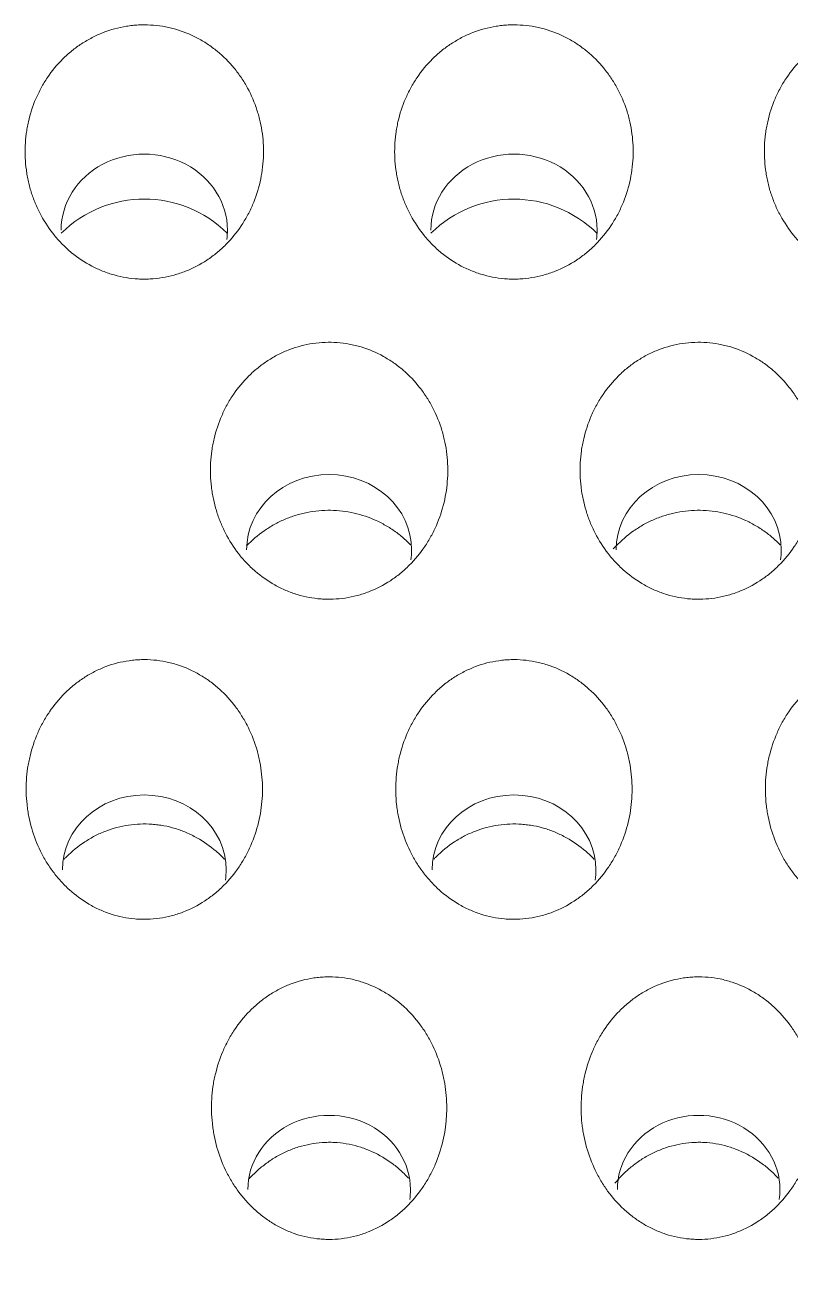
# Model space of a CAD drawing. Header units: millimetres. Extents: x 70151 to 230897, y 35202 to 113211.
# Drawn here: x 179191.7 to 179197.88, y 69161.41 to 69171.43 of the extents above; entities that cross this region are included whole.
import ezdxf

# ---------------------------------------------------------------- set-up
doc = ezdxf.new("R2010")
doc.units = ezdxf.units.MM
doc.header["$LTSCALE"] = 50
doc.layers.add('2-con', color=2, linetype='Continuous')
doc.layers.add('mark-B', color=2, linetype='Continuous', lineweight=20)

# ---------------------------------------------------------------- blocks, each defined once
blk = doc.blocks.new('무풍1WAY 대형')
at = {"layer": 'mark-B'}
for centre, major_axis, ratio, start_param, end_param in [((-542.227, -402.563), (-0.657, 0), 0.913545, 6.150157, 6.283185), ((-539.24, -402.563), (-0.657, 0), 0.913545, 6.150157, 6.283185), ((-542.227, -402.563), (-0.657, 0), 0.913545, 0, 3.141594), ((-539.24, -402.563), (-0.657, 0), 0.913545, 0, 3.141594), ((-540.734, -405.15), (-0.662, 0), 0.913545, 6.14515, 6.283185), ((-537.746, -405.15), (-0.662, 0), 0.913545, 6.14515, 6.283185), ((-540.734, -405.15), (-0.662, 0), 0.913545, 0, 3.141592), ((-537.746, -405.15), (-0.662, 0), 0.913545, 0, 3.141592), ((-542.227, -407.737), (-0.667, 0), 0.913545, 6.148886, 6.283185), ((-539.24, -407.737), (-0.667, 0), 0.913545, 6.148886, 6.283185), ((-542.227, -407.737), (-0.667, 0), 0.913545, 0, 3.141589), ((-539.24, -407.737), (-0.667, 0), 0.913545, 0, 3.141589), ((-540.734, -409.572), (0, -1.002), 0.971746, 5.520426, 7.04357), ((-540.734, -410.324), (-0.672, 0), 0.913545, 6.15634, 6.283185), ((-537.746, -410.324), (-0.672, 0), 0.913545, 6.15634, 6.283185), ((-537.746, -409.572), (0, -1.002), 0.971746, 5.522725, 7.043646), ((-540.734, -410.324), (-0.672, 0), 0.913545, 0, 3.141594), ((-537.746, -410.324), (-0.672, 0), 0.913545, 0, 3.141594)]:
    blk.add_ellipse(centre, major_axis=major_axis, ratio=ratio, start_param=start_param, end_param=end_param, dxfattribs=at)
for points, knots in [([(-560.08, -405.33), (-560.08, -404.968), (-560.072, -404.606), (-560.051, -404.063), (-560.042, -403.882), (-560.02, -403.521), (-560.007, -403.34), (-559.935, -402.439), (-559.849, -401.724), (-559.621, -400.306), (-559.479, -399.604), (-559.138, -398.211), (-558.939, -397.521), (-558.596, -396.495), (-558.475, -396.155), (-558.313, -395.731), (-558.28, -395.647), (-558.214, -395.478), (-558.18, -395.394), (-558.078, -395.141), (-558.008, -394.974), (-557.65, -394.143), (-557.336, -393.494), (-556.655, -392.225), (-556.287, -391.606), (-555.692, -390.702), (-555.487, -390.404), (-555.167, -389.964), (-555.005, -389.746), (-554.838, -389.53), (-554.726, -389.387), (-554.669, -389.315), (-554.157, -388.676), (-553.678, -388.134), (-552.668, -387.101), (-552.138, -386.611), (-551.303, -385.918), (-551.018, -385.693), (-550.58, -385.368), (-550.432, -385.261), (-550.208, -385.104), (-550.133, -385.052), (-549.982, -384.95), (-549.603, -384.696), (-548.909, -384.265), (-547.956, -383.747), (-546.977, -383.285), (-546.306, -383.015), (-545.626, -382.764), (-545.281, -382.648), (-544.844, -382.516), (-544.756, -382.49), (-544.58, -382.439), (-544.492, -382.415), (-544.227, -382.343), (-544.05, -382.298), (-543.518, -382.17), (-542.806, -382.022), (-541.728, -381.864), (-541.004, -381.8), (-540.277, -381.757), (-539.912, -381.746), (-539.546, -381.746)], [0, 0, 0, 0, 0.03125, 0.03125, 0.046875, 0.046875, 0.0625, 0.0625, 0.125, 0.125, 0.1875, 0.1875, 0.25, 0.25, 0.28125, 0.28125, 0.289063, 0.289063, 0.296875, 0.296875, 0.3125, 0.3125, 0.375, 0.375, 0.4375, 0.4375, 0.46875, 0.46875, 0.484375, 0.492188, 0.492188, 0.5, 0.5, 0.5625, 0.5625, 0.625, 0.625, 0.65625, 0.65625, 0.671875, 0.671875, 0.679688, 0.679688, 0.6875, 0.71875, 0.75, 0.78125, 0.8125, 0.8125, 0.84375, 0.84375, 0.851563, 0.851563, 0.859375, 0.859375, 0.875, 0.875, 0.90625, 0.9375, 0.96875, 0.96875, 1, 1, 1, 1]), ([(-539.546, -381.867), (-539.551, -381.867), (-539.557, -381.867), (-539.569, -381.867), (-539.586, -381.867), (-539.625, -381.867), (-539.705, -381.868), (-539.864, -381.869), (-540.181, -381.876), (-540.452, -381.888), (-540.993, -381.92), (-541.712, -381.984), (-542.781, -382.142), (-543.488, -382.289), (-544.016, -382.416), (-544.192, -382.461), (-544.454, -382.533), (-544.542, -382.557), (-544.717, -382.607), (-545.152, -382.736), (-545.579, -382.88), (-546.254, -383.13), (-546.92, -383.4), (-547.567, -383.707), (-548.206, -384.032), (-548.835, -384.376), (-549.447, -384.757), (-549.823, -385.007), (-549.898, -385.058), (-550.048, -385.16), (-550.122, -385.212), (-550.345, -385.369), (-550.491, -385.475), (-550.925, -385.799), (-551.207, -386.022), (-552.034, -386.713), (-552.558, -387.201), (-553.556, -388.23), (-554.029, -388.77), (-554.535, -389.406), (-554.591, -389.477), (-554.701, -389.62), (-554.866, -389.835), (-555.026, -390.053), (-555.341, -390.491), (-555.544, -390.787), (-556.13, -391.687), (-556.492, -392.303), (-557.162, -393.566), (-557.469, -394.212), (-557.82, -395.038), (-557.889, -395.204), (-557.989, -395.455), (-558.022, -395.539), (-558.087, -395.707), (-558.247, -396.127), (-558.396, -396.55), (-558.73, -397.57), (-558.924, -398.256), (-559.254, -399.64), (-559.392, -400.338), (-559.611, -401.746), (-559.693, -402.456), (-559.76, -403.351), (-559.772, -403.53), (-559.791, -403.889), (-559.808, -404.248), (-559.819, -404.697), (-559.822, -405.011), (-559.823, -405.168), (-559.823, -405.247), (-559.823, -405.286), (-559.823, -405.303), (-559.823, -405.314), (-559.823, -405.32), (-559.823, -405.326)], [0, 0, 0, 0, 0.000488, 0.000488, 0.000977, 0.001953, 0.003906, 0.007812, 0.015625, 0.03125, 0.03125, 0.0625, 0.09375, 0.125, 0.125, 0.140625, 0.140625, 0.148437, 0.148437, 0.15625, 0.1875, 0.1875, 0.21875, 0.25, 0.25, 0.28125, 0.3125, 0.3125, 0.320312, 0.320312, 0.328125, 0.328125, 0.34375, 0.34375, 0.375, 0.375, 0.4375, 0.4375, 0.5, 0.5, 0.507812, 0.507812, 0.515625, 0.53125, 0.53125, 0.5625, 0.5625, 0.625, 0.625, 0.6875, 0.6875, 0.703125, 0.703125, 0.710938, 0.710938, 0.71875, 0.75, 0.75, 0.8125, 0.8125, 0.875, 0.875, 0.9375, 0.9375, 0.953125, 0.953125, 0.96875, 0.984375, 0.992187, 0.996094, 0.998047, 0.999023, 0.999512, 0.999512, 1, 1, 1, 1]), ([(-556.207, -406.843), (-556.205, -406.295), (-556.178, -405.75), (-556.07, -404.667), (-555.991, -404.13), (-555.833, -403.329), (-555.714, -402.797), (-555.57, -402.269), (-555.472, -401.94), (-555.452, -401.875), (-555.411, -401.744), (-555.348, -401.548), (-555.282, -401.354), (-555.146, -400.968), (-555.049, -400.713), (-554.739, -399.959), (-554.51, -399.468), (-554.13, -398.748), (-553.866, -398.274), (-553.434, -397.58), (-553.121, -397.13), (-552.918, -396.852), (-552.877, -396.796), (-552.795, -396.686), (-552.67, -396.522), (-552.542, -396.361), (-552.112, -395.829), (-551.748, -395.423), (-551.174, -394.843), (-550.783, -394.466), (-550.168, -393.929), (-549.526, -393.42), (-549.079, -393.1), (-548.794, -392.907), (-548.736, -392.868), (-548.621, -392.792), (-548.448, -392.679), (-548.04, -392.424), (-547.684, -392.22), (-546.963, -391.83), (-546.472, -391.595), (-545.718, -391.279), (-545.464, -391.179), (-544.951, -390.993), (-544.691, -390.905), (-544.167, -390.743), (-543.902, -390.669), (-543.567, -390.583), (-543.5, -390.567), (-543.365, -390.534), (-543.164, -390.487), (-542.962, -390.444), (-542.287, -390.307), (-541.743, -390.225), (-540.65, -390.115), (-540.1, -390.087), (-539.546, -390.086)], [0, 0, 0, 0, 0.0625, 0.0625, 0.125, 0.125, 0.15625, 0.1875, 0.1875, 0.195313, 0.195313, 0.203125, 0.21875, 0.21875, 0.25, 0.25, 0.3125, 0.3125, 0.34375, 0.375, 0.40625, 0.40625, 0.414063, 0.414063, 0.421875, 0.4375, 0.4375, 0.5, 0.5, 0.53125, 0.5625, 0.59375, 0.625, 0.625, 0.632813, 0.632813, 0.640625, 0.65625, 0.6875, 0.6875, 0.75, 0.75, 0.78125, 0.78125, 0.8125, 0.8125, 0.84375, 0.84375, 0.851563, 0.851563, 0.859375, 0.875, 0.875, 0.9375, 0.9375, 1, 1, 1, 1]), ([(-539.551, -390.772), (-540.077, -390.773), (-541.123, -390.826), (-542.157, -390.983), (-542.799, -391.113), (-542.991, -391.155), (-543.183, -391.2), (-543.311, -391.231), (-543.375, -391.247), (-543.693, -391.328), (-543.945, -391.399), (-544.444, -391.553), (-544.69, -391.637), (-545.179, -391.814), (-545.42, -391.909), (-546.137, -392.21), (-546.605, -392.434), (-547.291, -392.805), (-547.629, -392.999), (-548.018, -393.242), (-548.183, -393.349), (-548.292, -393.422), (-548.347, -393.458), (-548.618, -393.642), (-549.044, -393.946), (-549.655, -394.43), (-550.241, -394.941), (-550.615, -395.299), (-551.162, -395.85), (-551.509, -396.236), (-551.921, -396.741), (-552.042, -396.895), (-552.162, -397.051), (-552.241, -397.155), (-552.28, -397.208), (-552.474, -397.472), (-552.623, -397.686), (-552.911, -398.12), (-553.049, -398.339), (-553.314, -398.784), (-553.441, -399.01), (-553.805, -399.694), (-554.026, -400.161), (-554.325, -400.878), (-554.419, -401.12), (-554.551, -401.487), (-554.615, -401.672), (-554.676, -401.858), (-554.716, -401.983), (-554.735, -402.045), (-554.831, -402.358), (-554.901, -402.609), (-555.029, -403.114), (-555.087, -403.367), (-555.243, -404.129), (-555.323, -404.64), (-555.432, -405.671), (-555.462, -406.191), (-555.467, -406.714)], [0, 0, 0, 0, 0.0625, 0.125, 0.125, 0.140625, 0.148438, 0.148438, 0.15625, 0.15625, 0.1875, 0.1875, 0.21875, 0.21875, 0.25, 0.25, 0.3125, 0.3125, 0.34375, 0.359375, 0.367188, 0.367188, 0.375, 0.375, 0.40625, 0.4375, 0.46875, 0.5, 0.5, 0.5625, 0.5625, 0.578125, 0.585938, 0.585938, 0.59375, 0.59375, 0.625, 0.625, 0.65625, 0.65625, 0.6875, 0.6875, 0.75, 0.75, 0.78125, 0.78125, 0.796875, 0.804688, 0.804688, 0.8125, 0.8125, 0.84375, 0.84375, 0.875, 0.875, 0.9375, 0.9375, 1, 1, 1, 1]), ([(-542.869, -402.44), (-542.858, -402.428), (-542.846, -402.416), (-542.821, -402.394), (-542.809, -402.383), (-542.783, -402.361), (-542.77, -402.351), (-542.744, -402.331), (-542.73, -402.321), (-542.662, -402.275), (-542.604, -402.244), (-542.526, -402.214), (-542.511, -402.208), (-542.479, -402.198), (-542.463, -402.193), (-542.415, -402.18), (-542.351, -402.167), (-542.285, -402.161), (-542.235, -402.16), (-542.218, -402.16), (-542.185, -402.161), (-542.169, -402.162), (-542.087, -402.169), (-542.023, -402.182), (-541.944, -402.208), (-541.928, -402.214), (-541.897, -402.226), (-541.882, -402.233), (-541.837, -402.253), (-541.779, -402.284), (-541.711, -402.33), (-541.672, -402.361), (-541.647, -402.382), (-541.634, -402.393), (-541.574, -402.449), (-541.53, -402.498), (-541.472, -402.578), (-541.445, -402.619), (-541.421, -402.662), (-541.405, -402.691), (-541.398, -402.706), (-541.362, -402.78), (-541.339, -402.842), (-541.312, -402.936), (-541.301, -402.984), (-541.292, -403.033), (-541.287, -403.066), (-541.285, -403.082), (-541.276, -403.165), (-541.275, -403.23), (-541.281, -403.329), (-541.286, -403.378), (-541.294, -403.427), (-541.3, -403.459), (-541.303, -403.475), (-541.322, -403.556), (-541.342, -403.619), (-541.381, -403.709), (-541.395, -403.739), (-541.419, -403.783), (-541.427, -403.798), (-541.444, -403.826), (-541.453, -403.84), (-541.498, -403.909), (-541.54, -403.96), (-541.598, -404.019), (-541.61, -404.031), (-541.634, -404.053), (-541.647, -404.064), (-541.685, -404.095), (-541.738, -404.135), (-541.794, -404.168), (-541.838, -404.191), (-541.853, -404.199), (-541.884, -404.212), (-541.899, -404.219), (-541.976, -404.249), (-542.04, -404.265), (-542.122, -404.277), (-542.138, -404.279), (-542.171, -404.282), (-542.188, -404.283), (-542.237, -404.284), (-542.303, -404.282), (-542.368, -404.273), (-542.417, -404.263), (-542.433, -404.259), (-542.465, -404.25), (-542.481, -404.245), (-542.559, -404.22), (-542.619, -404.193), (-542.69, -404.151), (-542.704, -404.142), (-542.731, -404.123), (-542.745, -404.114), (-542.785, -404.084), (-542.81, -404.063), (-542.882, -403.997), (-542.926, -403.948), (-542.974, -403.881), (-542.984, -403.868), (-543.002, -403.84), (-543.011, -403.826), (-543.036, -403.783), (-543.052, -403.754), (-543.094, -403.666), (-543.117, -403.605), (-543.14, -403.525), (-543.144, -403.509), (-543.151, -403.477), (-543.155, -403.461), (-543.164, -403.412), (-543.169, -403.38), (-543.179, -403.282), (-543.18, -403.216), (-543.175, -403.134), (-543.174, -403.118), (-543.17, -403.085), (-543.168, -403.068), (-543.161, -403.019), (-543.155, -402.987), (-543.132, -402.891), (-543.112, -402.828), (-543.079, -402.752), (-543.072, -402.737), (-543.058, -402.707), (-543.051, -402.693), (-543.027, -402.649), (-543.011, -402.621), (-542.957, -402.539), (-542.916, -402.488), (-542.869, -402.44)], [0, 0, 0, 0, 0.007813, 0.007813, 0.015625, 0.015625, 0.023438, 0.023438, 0.03125, 0.03125, 0.0625, 0.0625, 0.070313, 0.070313, 0.078125, 0.078125, 0.09375, 0.109375, 0.109375, 0.117188, 0.117188, 0.125, 0.125, 0.15625, 0.15625, 0.164063, 0.164063, 0.171875, 0.171875, 0.1875, 0.203125, 0.210938, 0.210938, 0.21875, 0.21875, 0.25, 0.25, 0.265625, 0.273438, 0.273438, 0.28125, 0.28125, 0.3125, 0.3125, 0.328125, 0.335938, 0.335938, 0.34375, 0.34375, 0.375, 0.375, 0.390625, 0.398438, 0.398438, 0.40625, 0.40625, 0.4375, 0.4375, 0.453125, 0.453125, 0.460938, 0.460938, 0.46875, 0.46875, 0.5, 0.5, 0.507813, 0.507813, 0.515625, 0.515625, 0.53125, 0.546875, 0.546875, 0.554688, 0.554688, 0.5625, 0.5625, 0.59375, 0.59375, 0.601563, 0.601563, 0.609375, 0.609375, 0.625, 0.640625, 0.640625, 0.648438, 0.648438, 0.65625, 0.65625, 0.6875, 0.6875, 0.695313, 0.695313, 0.703125, 0.703125, 0.71875, 0.71875, 0.75, 0.75, 0.757813, 0.757813, 0.765625, 0.765625, 0.78125, 0.78125, 0.8125, 0.8125, 0.820313, 0.820313, 0.828125, 0.828125, 0.84375, 0.84375, 0.875, 0.875, 0.882813, 0.882813, 0.890625, 0.890625, 0.90625, 0.90625, 0.9375, 0.9375, 0.945313, 0.945313, 0.953125, 0.953125, 0.96875, 0.96875, 1, 1, 1, 1]), ([(-539.882, -402.44), (-539.87, -402.428), (-539.858, -402.416), (-539.834, -402.394), (-539.821, -402.383), (-539.796, -402.361), (-539.783, -402.351), (-539.756, -402.331), (-539.743, -402.321), (-539.674, -402.275), (-539.616, -402.244), (-539.539, -402.214), (-539.523, -402.208), (-539.492, -402.198), (-539.476, -402.193), (-539.428, -402.18), (-539.363, -402.167), (-539.298, -402.161), (-539.248, -402.16), (-539.231, -402.16), (-539.198, -402.161), (-539.181, -402.162), (-539.099, -402.169), (-539.035, -402.182), (-538.956, -402.208), (-538.94, -402.214), (-538.91, -402.226), (-538.894, -402.233), (-538.85, -402.253), (-538.792, -402.284), (-538.724, -402.33), (-538.685, -402.361), (-538.659, -402.382), (-538.647, -402.393), (-538.586, -402.449), (-538.543, -402.498), (-538.485, -402.578), (-538.458, -402.619), (-538.433, -402.662), (-538.418, -402.691), (-538.41, -402.706), (-538.374, -402.78), (-538.351, -402.842), (-538.324, -402.936), (-538.313, -402.984), (-538.305, -403.033), (-538.3, -403.066), (-538.298, -403.082), (-538.289, -403.165), (-538.287, -403.23), (-538.293, -403.329), (-538.298, -403.378), (-538.306, -403.427), (-538.312, -403.459), (-538.316, -403.475), (-538.335, -403.556), (-538.355, -403.619), (-538.393, -403.709), (-538.408, -403.739), (-538.431, -403.783), (-538.439, -403.798), (-538.456, -403.826), (-538.465, -403.84), (-538.511, -403.909), (-538.552, -403.96), (-538.61, -404.019), (-538.622, -404.031), (-538.647, -404.053), (-538.659, -404.064), (-538.697, -404.095), (-538.75, -404.135), (-538.807, -404.168), (-538.851, -404.191), (-538.866, -404.199), (-538.896, -404.212), (-538.911, -404.219), (-538.988, -404.249), (-539.052, -404.265), (-539.134, -404.277), (-539.151, -404.279), (-539.184, -404.282), (-539.2, -404.283), (-539.25, -404.284), (-539.315, -404.282), (-539.381, -404.273), (-539.429, -404.263), (-539.445, -404.259), (-539.478, -404.25), (-539.493, -404.245), (-539.572, -404.22), (-539.631, -404.193), (-539.702, -404.151), (-539.716, -404.142), (-539.744, -404.123), (-539.757, -404.114), (-539.797, -404.084), (-539.822, -404.063), (-539.895, -403.997), (-539.938, -403.948), (-539.987, -403.881), (-539.996, -403.868), (-540.015, -403.84), (-540.023, -403.826), (-540.049, -403.783), (-540.064, -403.754), (-540.107, -403.666), (-540.13, -403.605), (-540.152, -403.525), (-540.156, -403.509), (-540.164, -403.477), (-540.167, -403.461), (-540.176, -403.412), (-540.181, -403.38), (-540.191, -403.282), (-540.193, -403.216), (-540.187, -403.134), (-540.186, -403.118), (-540.183, -403.085), (-540.18, -403.068), (-540.173, -403.019), (-540.167, -402.987), (-540.144, -402.891), (-540.124, -402.828), (-540.092, -402.752), (-540.085, -402.737), (-540.071, -402.707), (-540.063, -402.693), (-540.04, -402.649), (-540.023, -402.621), (-539.969, -402.539), (-539.928, -402.488), (-539.882, -402.44)], [0, 0, 0, 0, 0.007812, 0.007812, 0.015625, 0.015625, 0.023437, 0.023437, 0.03125, 0.03125, 0.0625, 0.0625, 0.070312, 0.070312, 0.078125, 0.078125, 0.09375, 0.109375, 0.109375, 0.117187, 0.117187, 0.125, 0.125, 0.15625, 0.15625, 0.164062, 0.164062, 0.171875, 0.171875, 0.1875, 0.203125, 0.210937, 0.210937, 0.21875, 0.21875, 0.25, 0.25, 0.265625, 0.273437, 0.273437, 0.28125, 0.28125, 0.3125, 0.3125, 0.328125, 0.335937, 0.335937, 0.34375, 0.34375, 0.375, 0.375, 0.390625, 0.398437, 0.398437, 0.40625, 0.40625, 0.4375, 0.4375, 0.453125, 0.453125, 0.460937, 0.460937, 0.46875, 0.46875, 0.5, 0.5, 0.507812, 0.507812, 0.515625, 0.515625, 0.53125, 0.546875, 0.546875, 0.554687, 0.554687, 0.5625, 0.5625, 0.59375, 0.59375, 0.601562, 0.601562, 0.609375, 0.609375, 0.625, 0.640625, 0.640625, 0.648437, 0.648437, 0.65625, 0.65625, 0.6875, 0.6875, 0.695312, 0.695312, 0.703125, 0.703125, 0.71875, 0.71875, 0.75, 0.75, 0.757812, 0.757812, 0.765625, 0.765625, 0.78125, 0.78125, 0.8125, 0.8125, 0.820312, 0.820312, 0.828125, 0.828125, 0.84375, 0.84375, 0.875, 0.875, 0.882812, 0.882812, 0.890625, 0.890625, 0.90625, 0.90625, 0.9375, 0.9375, 0.945312, 0.945312, 0.953125, 0.953125, 0.96875, 0.96875, 1, 1, 1, 1]), ([(-541.549, -402.614), (-541.584, -402.656), (-541.622, -402.695), (-541.676, -402.741), (-541.688, -402.751), (-541.714, -402.771), (-541.727, -402.781), (-541.768, -402.809), (-541.823, -402.843), (-541.881, -402.871), (-541.927, -402.889), (-541.942, -402.895), (-541.973, -402.906), (-541.989, -402.91), (-542.067, -402.932), (-542.131, -402.942), (-542.212, -402.945), (-542.229, -402.946), (-542.261, -402.945), (-542.278, -402.944), (-542.326, -402.94), (-542.39, -402.931), (-542.453, -402.915), (-542.499, -402.9), (-542.515, -402.894), (-542.545, -402.883), (-542.56, -402.876), (-542.634, -402.843), (-542.69, -402.81), (-542.767, -402.752), (-542.792, -402.731), (-542.828, -402.698), (-542.84, -402.686), (-542.858, -402.668), (-542.864, -402.661), (-542.87, -402.654)], [0, 0, 0, 0, 0.108647, 0.108647, 0.140963, 0.140963, 0.173279, 0.173279, 0.237912, 0.302545, 0.302545, 0.334862, 0.334862, 0.367178, 0.367178, 0.496444, 0.496444, 0.528761, 0.528761, 0.561077, 0.561077, 0.62571, 0.690343, 0.690343, 0.722659, 0.722659, 0.754976, 0.754976, 0.884242, 0.884242, 0.948875, 0.948875, 0.981191, 0.981191, 1, 1, 1, 1]), ([(-538.593, -402.65), (-538.619, -402.678), (-538.647, -402.705), (-538.688, -402.741), (-538.701, -402.751), (-538.727, -402.771), (-538.74, -402.781), (-538.78, -402.809), (-538.835, -402.843), (-538.894, -402.871), (-538.939, -402.889), (-538.954, -402.895), (-538.985, -402.906), (-539.001, -402.91), (-539.08, -402.932), (-539.143, -402.942), (-539.225, -402.945), (-539.241, -402.946), (-539.274, -402.945), (-539.29, -402.944), (-539.339, -402.94), (-539.403, -402.931), (-539.465, -402.915), (-539.512, -402.9), (-539.527, -402.894), (-539.557, -402.883), (-539.573, -402.876), (-539.647, -402.843), (-539.702, -402.81), (-539.78, -402.752), (-539.804, -402.731), (-539.84, -402.698), (-539.852, -402.686), (-539.87, -402.668), (-539.877, -402.661), (-539.883, -402.654)], [0, 0, 0, 0, 0.079619, 0.079619, 0.112988, 0.112988, 0.146357, 0.146357, 0.213094, 0.279832, 0.279832, 0.313201, 0.313201, 0.34657, 0.34657, 0.480046, 0.480046, 0.513414, 0.513414, 0.546783, 0.546783, 0.613521, 0.680259, 0.680259, 0.713628, 0.713628, 0.746997, 0.746997, 0.880472, 0.880472, 0.94721, 0.94721, 0.980579, 0.980579, 1, 1, 1, 1]), ([(-544.362, -405.022), (-544.339, -404.999), (-544.314, -404.977), (-544.276, -404.945), (-544.263, -404.935), (-544.236, -404.915), (-544.223, -404.906), (-544.154, -404.861), (-544.096, -404.831), (-544.018, -404.801), (-544.003, -404.796), (-543.971, -404.786), (-543.955, -404.781), (-543.908, -404.769), (-543.843, -404.756), (-543.778, -404.75), (-543.728, -404.749), (-543.712, -404.749), (-543.679, -404.75), (-543.662, -404.751), (-543.58, -404.758), (-543.516, -404.771), (-543.438, -404.796), (-543.422, -404.802), (-543.391, -404.814), (-543.376, -404.82), (-543.331, -404.84), (-543.302, -404.855), (-543.218, -404.905), (-543.165, -404.944), (-543.091, -405.01), (-543.068, -405.034), (-543.024, -405.082), (-542.983, -405.133), (-542.937, -405.2), (-542.912, -405.243), (-542.896, -405.272), (-542.889, -405.286), (-542.852, -405.361), (-542.829, -405.422), (-542.802, -405.516), (-542.79, -405.563), (-542.782, -405.612), (-542.777, -405.645), (-542.775, -405.661), (-542.766, -405.743), (-542.764, -405.809), (-542.77, -405.907), (-542.776, -405.955), (-542.784, -406.004), (-542.79, -406.037), (-542.794, -406.053), (-542.813, -406.133), (-542.834, -406.195), (-542.873, -406.285), (-542.887, -406.315), (-542.911, -406.358), (-542.92, -406.373), (-542.937, -406.401), (-542.946, -406.414), (-542.992, -406.482), (-543.034, -406.533), (-543.092, -406.591), (-543.104, -406.602), (-543.129, -406.624), (-543.141, -406.635), (-543.18, -406.666), (-543.233, -406.705), (-543.29, -406.737), (-543.334, -406.76), (-543.349, -406.767), (-543.379, -406.78), (-543.394, -406.787), (-543.471, -406.816), (-543.535, -406.832), (-543.616, -406.843), (-543.633, -406.845), (-543.666, -406.848), (-543.682, -406.849), (-543.732, -406.85), (-543.797, -406.848), (-543.862, -406.839), (-543.926, -406.826), (-543.959, -406.817), (-544.053, -406.787), (-544.112, -406.761), (-544.197, -406.711), (-544.225, -406.693), (-544.278, -406.654), (-544.304, -406.633), (-544.377, -406.568), (-544.42, -406.52), (-544.47, -406.454), (-544.479, -406.441), (-544.498, -406.413), (-544.507, -406.399), (-544.532, -406.357), (-544.548, -406.328), (-544.591, -406.24), (-544.615, -406.18), (-544.637, -406.101), (-544.641, -406.085), (-544.649, -406.053), (-544.652, -406.036), (-544.662, -405.988), (-544.667, -405.956), (-544.677, -405.858), (-544.678, -405.793), (-544.672, -405.694), (-544.668, -405.661), (-544.658, -405.596), (-544.652, -405.564), (-544.629, -405.469), (-544.608, -405.407), (-544.575, -405.331), (-544.568, -405.316), (-544.554, -405.286), (-544.546, -405.272), (-544.522, -405.229), (-544.505, -405.201), (-544.451, -405.12), (-544.409, -405.069), (-544.362, -405.022)], [0, 0, 0, 0, 0.015625, 0.015625, 0.023437, 0.023437, 0.03125, 0.03125, 0.0625, 0.0625, 0.070312, 0.070312, 0.078125, 0.078125, 0.09375, 0.109375, 0.109375, 0.117187, 0.117187, 0.125, 0.125, 0.15625, 0.15625, 0.164063, 0.164063, 0.171875, 0.171875, 0.1875, 0.1875, 0.21875, 0.21875, 0.234375, 0.234375, 0.25, 0.265625, 0.273438, 0.273438, 0.28125, 0.28125, 0.3125, 0.3125, 0.328125, 0.335938, 0.335938, 0.34375, 0.34375, 0.375, 0.375, 0.390625, 0.398438, 0.398438, 0.40625, 0.40625, 0.4375, 0.4375, 0.453125, 0.453125, 0.460938, 0.460938, 0.46875, 0.46875, 0.5, 0.5, 0.507813, 0.507813, 0.515625, 0.515625, 0.53125, 0.546875, 0.546875, 0.554688, 0.554688, 0.5625, 0.5625, 0.59375, 0.59375, 0.601563, 0.601563, 0.609375, 0.609375, 0.625, 0.640625, 0.640625, 0.65625, 0.65625, 0.6875, 0.6875, 0.703125, 0.703125, 0.71875, 0.71875, 0.75, 0.75, 0.757813, 0.757813, 0.765625, 0.765625, 0.78125, 0.78125, 0.8125, 0.8125, 0.820313, 0.820313, 0.828125, 0.828125, 0.84375, 0.84375, 0.875, 0.875, 0.890625, 0.890625, 0.90625, 0.90625, 0.9375, 0.9375, 0.945313, 0.945313, 0.953125, 0.953125, 0.96875, 0.96875, 1, 1, 1, 1]), ([(-541.375, -405.022), (-541.351, -404.999), (-541.327, -404.977), (-541.288, -404.945), (-541.275, -404.935), (-541.249, -404.915), (-541.235, -404.906), (-541.166, -404.861), (-541.108, -404.831), (-541.031, -404.801), (-541.015, -404.796), (-540.984, -404.786), (-540.968, -404.781), (-540.92, -404.769), (-540.856, -404.756), (-540.79, -404.75), (-540.741, -404.749), (-540.724, -404.749), (-540.691, -404.75), (-540.675, -404.751), (-540.593, -404.758), (-540.529, -404.771), (-540.45, -404.796), (-540.435, -404.802), (-540.404, -404.814), (-540.389, -404.82), (-540.344, -404.84), (-540.315, -404.855), (-540.23, -404.905), (-540.177, -404.944), (-540.104, -405.01), (-540.081, -405.034), (-540.037, -405.082), (-539.995, -405.133), (-539.949, -405.2), (-539.925, -405.243), (-539.909, -405.272), (-539.901, -405.286), (-539.865, -405.361), (-539.841, -405.422), (-539.814, -405.516), (-539.803, -405.563), (-539.794, -405.612), (-539.789, -405.645), (-539.787, -405.661), (-539.778, -405.743), (-539.777, -405.809), (-539.783, -405.907), (-539.788, -405.955), (-539.796, -406.004), (-539.803, -406.037), (-539.806, -406.053), (-539.825, -406.133), (-539.846, -406.195), (-539.885, -406.285), (-539.9, -406.315), (-539.924, -406.358), (-539.932, -406.373), (-539.949, -406.401), (-539.958, -406.414), (-540.004, -406.482), (-540.046, -406.533), (-540.105, -406.591), (-540.117, -406.602), (-540.141, -406.624), (-540.154, -406.635), (-540.192, -406.666), (-540.245, -406.705), (-540.302, -406.737), (-540.346, -406.76), (-540.361, -406.767), (-540.392, -406.78), (-540.407, -406.787), (-540.484, -406.816), (-540.547, -406.832), (-540.629, -406.843), (-540.645, -406.845), (-540.678, -406.848), (-540.695, -406.849), (-540.744, -406.85), (-540.809, -406.848), (-540.874, -406.839), (-540.939, -406.826), (-540.971, -406.817), (-541.065, -406.787), (-541.125, -406.761), (-541.21, -406.711), (-541.237, -406.693), (-541.291, -406.654), (-541.316, -406.633), (-541.389, -406.568), (-541.433, -406.52), (-541.482, -406.454), (-541.491, -406.441), (-541.51, -406.413), (-541.519, -406.399), (-541.545, -406.357), (-541.56, -406.328), (-541.604, -406.24), (-541.627, -406.18), (-541.649, -406.101), (-541.654, -406.085), (-541.661, -406.053), (-541.665, -406.036), (-541.674, -405.988), (-541.679, -405.956), (-541.689, -405.858), (-541.691, -405.793), (-541.684, -405.694), (-541.681, -405.661), (-541.671, -405.596), (-541.664, -405.564), (-541.641, -405.469), (-541.621, -405.407), (-541.588, -405.331), (-541.581, -405.316), (-541.566, -405.286), (-541.558, -405.272), (-541.535, -405.229), (-541.518, -405.201), (-541.463, -405.12), (-541.422, -405.069), (-541.375, -405.022)], [0, 0, 0, 0, 0.015625, 0.015625, 0.023437, 0.023437, 0.03125, 0.03125, 0.0625, 0.0625, 0.070312, 0.070312, 0.078125, 0.078125, 0.09375, 0.109375, 0.109375, 0.117187, 0.117187, 0.125, 0.125, 0.15625, 0.15625, 0.164062, 0.164062, 0.171875, 0.171875, 0.1875, 0.1875, 0.21875, 0.21875, 0.234375, 0.234375, 0.25, 0.265625, 0.273437, 0.273437, 0.28125, 0.28125, 0.3125, 0.3125, 0.328125, 0.335937, 0.335937, 0.34375, 0.34375, 0.375, 0.375, 0.390625, 0.398437, 0.398437, 0.40625, 0.40625, 0.4375, 0.4375, 0.453125, 0.453125, 0.460937, 0.460937, 0.46875, 0.46875, 0.5, 0.5, 0.507812, 0.507812, 0.515625, 0.515625, 0.53125, 0.546875, 0.546875, 0.554687, 0.554687, 0.5625, 0.5625, 0.59375, 0.59375, 0.601562, 0.601562, 0.609375, 0.609375, 0.625, 0.640625, 0.640625, 0.65625, 0.65625, 0.6875, 0.6875, 0.703125, 0.703125, 0.71875, 0.71875, 0.75, 0.75, 0.757812, 0.757812, 0.765625, 0.765625, 0.78125, 0.78125, 0.8125, 0.8125, 0.820312, 0.820312, 0.828125, 0.828125, 0.84375, 0.84375, 0.875, 0.875, 0.890625, 0.890625, 0.90625, 0.90625, 0.9375, 0.9375, 0.945312, 0.945312, 0.953125, 0.953125, 0.96875, 0.96875, 1, 1, 1, 1]), ([(-538.387, -405.022), (-538.364, -404.999), (-538.339, -404.977), (-538.301, -404.945), (-538.288, -404.935), (-538.261, -404.915), (-538.247, -404.906), (-538.179, -404.861), (-538.12, -404.831), (-538.043, -404.801), (-538.028, -404.796), (-537.996, -404.786), (-537.98, -404.781), (-537.933, -404.769), (-537.868, -404.756), (-537.803, -404.75), (-537.753, -404.749), (-537.737, -404.749), (-537.703, -404.75), (-537.687, -404.751), (-537.605, -404.758), (-537.541, -404.771), (-537.463, -404.796), (-537.447, -404.802), (-537.416, -404.814), (-537.401, -404.82), (-537.356, -404.84), (-537.327, -404.855), (-537.243, -404.905), (-537.19, -404.944), (-537.116, -405.01), (-537.093, -405.034), (-537.049, -405.082), (-537.008, -405.133), (-536.962, -405.2), (-536.937, -405.243), (-536.921, -405.272), (-536.914, -405.286), (-536.877, -405.361), (-536.854, -405.422), (-536.827, -405.516), (-536.815, -405.563), (-536.807, -405.612), (-536.802, -405.645), (-536.8, -405.661), (-536.791, -405.743), (-536.789, -405.809), (-536.795, -405.907), (-536.8, -405.955), (-536.809, -406.004), (-536.815, -406.037), (-536.819, -406.053), (-536.838, -406.133), (-536.858, -406.195), (-536.898, -406.285), (-536.912, -406.315), (-536.936, -406.358), (-536.944, -406.373), (-536.962, -406.401), (-536.971, -406.414), (-537.017, -406.482), (-537.058, -406.533), (-537.117, -406.591), (-537.129, -406.602), (-537.154, -406.624), (-537.166, -406.635), (-537.205, -406.666), (-537.258, -406.705), (-537.315, -406.737), (-537.359, -406.76), (-537.374, -406.767), (-537.404, -406.78), (-537.419, -406.787), (-537.496, -406.816), (-537.56, -406.832), (-537.641, -406.843), (-537.658, -406.845), (-537.691, -406.848), (-537.707, -406.849), (-537.757, -406.85), (-537.822, -406.848), (-537.887, -406.839), (-537.951, -406.826), (-537.984, -406.817), (-538.078, -406.787), (-538.137, -406.761), (-538.222, -406.711), (-538.25, -406.693), (-538.303, -406.654), (-538.329, -406.633), (-538.401, -406.568), (-538.445, -406.52), (-538.494, -406.454), (-538.504, -406.441), (-538.522, -406.413), (-538.531, -406.399), (-538.557, -406.357), (-538.573, -406.328), (-538.616, -406.24), (-538.639, -406.18), (-538.662, -406.101), (-538.666, -406.085), (-538.674, -406.053), (-538.677, -406.036), (-538.687, -405.988), (-538.691, -405.956), (-538.702, -405.858), (-538.703, -405.793), (-538.697, -405.694), (-538.693, -405.661), (-538.683, -405.596), (-538.677, -405.564), (-538.654, -405.469), (-538.633, -405.407), (-538.6, -405.331), (-538.593, -405.316), (-538.578, -405.286), (-538.571, -405.272), (-538.547, -405.229), (-538.53, -405.201), (-538.476, -405.12), (-538.434, -405.069), (-538.387, -405.022)], [0, 0, 0, 0, 0.015625, 0.015625, 0.023438, 0.023438, 0.03125, 0.03125, 0.0625, 0.0625, 0.070313, 0.070313, 0.078125, 0.078125, 0.09375, 0.109375, 0.109375, 0.117188, 0.117188, 0.125, 0.125, 0.15625, 0.15625, 0.164063, 0.164063, 0.171875, 0.171875, 0.1875, 0.1875, 0.21875, 0.21875, 0.234375, 0.234375, 0.25, 0.265625, 0.273438, 0.273438, 0.28125, 0.28125, 0.3125, 0.3125, 0.328125, 0.335938, 0.335938, 0.34375, 0.34375, 0.375, 0.375, 0.390625, 0.398438, 0.398438, 0.40625, 0.40625, 0.4375, 0.4375, 0.453125, 0.453125, 0.460938, 0.460938, 0.46875, 0.46875, 0.5, 0.5, 0.507812, 0.507812, 0.515625, 0.515625, 0.53125, 0.546875, 0.546875, 0.554687, 0.554687, 0.5625, 0.5625, 0.59375, 0.59375, 0.601562, 0.601562, 0.609375, 0.609375, 0.625, 0.640625, 0.640625, 0.65625, 0.65625, 0.6875, 0.6875, 0.703125, 0.703125, 0.71875, 0.71875, 0.75, 0.75, 0.757812, 0.757812, 0.765625, 0.765625, 0.78125, 0.78125, 0.8125, 0.8125, 0.820312, 0.820312, 0.828125, 0.828125, 0.84375, 0.84375, 0.875, 0.875, 0.890625, 0.890625, 0.90625, 0.90625, 0.9375, 0.9375, 0.945312, 0.945312, 0.953125, 0.953125, 0.96875, 0.96875, 1, 1, 1, 1]), ([(-540.086, -405.235), (-540.092, -405.242), (-540.099, -405.248), (-540.15, -405.3), (-540.199, -405.34), (-540.279, -405.392), (-540.307, -405.409), (-540.364, -405.438), (-540.422, -405.464), (-540.482, -405.483), (-540.544, -405.5), (-540.575, -405.506), (-540.67, -405.52), (-540.733, -405.523), (-540.812, -405.517), (-540.828, -405.515), (-540.86, -405.511), (-540.876, -405.509), (-540.923, -405.5), (-540.985, -405.485), (-541.059, -405.458), (-541.102, -405.438), (-541.131, -405.424), (-541.145, -405.416), (-541.215, -405.377), (-541.267, -405.341), (-541.338, -405.279), (-541.361, -405.257), (-541.383, -405.234)], [0, 0, 0, 0, 0.018585, 0.018585, 0.149467, 0.149467, 0.214908, 0.214908, 0.280348, 0.345789, 0.345789, 0.41123, 0.41123, 0.542111, 0.542111, 0.574832, 0.574832, 0.607552, 0.607552, 0.672993, 0.738434, 0.771154, 0.771154, 0.803874, 0.803874, 0.934756, 0.934756, 1, 1, 1, 1]), ([(-537.098, -405.235), (-537.105, -405.242), (-537.111, -405.248), (-537.162, -405.3), (-537.212, -405.34), (-537.292, -405.392), (-537.319, -405.409), (-537.376, -405.438), (-537.434, -405.464), (-537.494, -405.483), (-537.556, -405.5), (-537.588, -405.506), (-537.682, -405.52), (-537.745, -405.523), (-537.825, -405.517), (-537.841, -405.515), (-537.873, -405.511), (-537.888, -405.509), (-537.935, -405.5), (-537.997, -405.485), (-538.071, -405.458), (-538.115, -405.438), (-538.143, -405.424), (-538.158, -405.416), (-538.228, -405.377), (-538.279, -405.341), (-538.351, -405.279), (-538.373, -405.257), (-538.395, -405.234)], [0, 0, 0, 0, 0.018585, 0.018585, 0.149467, 0.149467, 0.214908, 0.214908, 0.280348, 0.345789, 0.345789, 0.41123, 0.41123, 0.542111, 0.542111, 0.574832, 0.574832, 0.607552, 0.607552, 0.672993, 0.738434, 0.771154, 0.771154, 0.803874, 0.803874, 0.934756, 0.934756, 1, 1, 1, 1]), ([(-542.876, -407.613), (-542.852, -407.589), (-542.828, -407.567), (-542.79, -407.536), (-542.776, -407.526), (-542.75, -407.506), (-542.736, -407.497), (-542.668, -407.452), (-542.61, -407.422), (-542.533, -407.392), (-542.517, -407.387), (-542.486, -407.376), (-542.47, -407.372), (-542.423, -407.359), (-542.359, -407.346), (-542.294, -407.34), (-542.244, -407.338), (-542.228, -407.338), (-542.195, -407.338), (-542.178, -407.339), (-542.097, -407.345), (-542.033, -407.357), (-541.954, -407.381), (-541.939, -407.386), (-541.908, -407.397), (-541.892, -407.403), (-541.847, -407.423), (-541.818, -407.437), (-541.733, -407.485), (-541.679, -407.522), (-541.617, -407.576), (-541.605, -407.587), (-541.581, -407.61), (-541.57, -407.622), (-541.536, -407.658), (-541.515, -407.682), (-541.455, -407.759), (-541.42, -407.814), (-541.375, -407.902), (-541.361, -407.932), (-541.337, -407.993), (-541.315, -408.054), (-541.295, -408.133), (-541.286, -408.181), (-541.28, -408.214), (-541.278, -408.23), (-541.268, -408.312), (-541.266, -408.377), (-541.272, -408.474), (-541.276, -408.523), (-541.284, -408.572), (-541.291, -408.604), (-541.294, -408.62), (-541.313, -408.7), (-541.333, -408.762), (-541.372, -408.852), (-541.387, -408.881), (-541.411, -408.925), (-541.419, -408.939), (-541.436, -408.967), (-541.445, -408.981), (-541.491, -409.048), (-541.533, -409.098), (-541.591, -409.156), (-541.603, -409.168), (-541.628, -409.19), (-541.64, -409.2), (-541.678, -409.231), (-541.731, -409.269), (-541.788, -409.302), (-541.846, -409.332), (-541.877, -409.345), (-541.969, -409.38), (-542.032, -409.397), (-542.129, -409.411), (-542.162, -409.414), (-542.228, -409.417), (-542.293, -409.416), (-542.358, -409.407), (-542.406, -409.398), (-542.422, -409.395), (-542.454, -409.387), (-542.47, -409.383), (-542.549, -409.359), (-542.609, -409.334), (-542.694, -409.286), (-542.722, -409.269), (-542.763, -409.241), (-542.776, -409.231), (-542.802, -409.211), (-542.814, -409.2), (-542.876, -409.147), (-542.921, -409.1), (-542.971, -409.036), (-542.981, -409.023), (-543, -408.996), (-543.009, -408.982), (-543.036, -408.94), (-543.052, -408.912), (-543.096, -408.825), (-543.121, -408.765), (-543.144, -408.687), (-543.149, -408.671), (-543.157, -408.639), (-543.16, -408.623), (-543.17, -408.575), (-543.176, -408.542), (-543.187, -408.445), (-543.189, -408.38), (-543.183, -408.282), (-543.18, -408.249), (-543.17, -408.184), (-543.164, -408.152), (-543.141, -408.057), (-543.121, -407.995), (-543.088, -407.92), (-543.081, -407.905), (-543.067, -407.875), (-543.059, -407.861), (-543.035, -407.818), (-543.018, -407.79), (-542.964, -407.71), (-542.923, -407.659), (-542.876, -407.613)], [0, 0, 0, 0, 0.015625, 0.015625, 0.023438, 0.023438, 0.03125, 0.03125, 0.0625, 0.0625, 0.070313, 0.070313, 0.078125, 0.078125, 0.09375, 0.109375, 0.109375, 0.117188, 0.117188, 0.125, 0.125, 0.15625, 0.15625, 0.164063, 0.164063, 0.171875, 0.171875, 0.1875, 0.1875, 0.21875, 0.21875, 0.226563, 0.226563, 0.234375, 0.234375, 0.25, 0.25, 0.28125, 0.28125, 0.296875, 0.296875, 0.3125, 0.328125, 0.335938, 0.335938, 0.34375, 0.34375, 0.375, 0.375, 0.390625, 0.398438, 0.398438, 0.40625, 0.40625, 0.4375, 0.4375, 0.453125, 0.453125, 0.460938, 0.460938, 0.46875, 0.46875, 0.5, 0.5, 0.507813, 0.507813, 0.515625, 0.515625, 0.53125, 0.546875, 0.546875, 0.5625, 0.5625, 0.59375, 0.59375, 0.609375, 0.609375, 0.625, 0.640625, 0.640625, 0.648438, 0.648438, 0.65625, 0.65625, 0.6875, 0.6875, 0.703125, 0.703125, 0.710938, 0.710938, 0.71875, 0.71875, 0.75, 0.75, 0.757813, 0.757813, 0.765625, 0.765625, 0.78125, 0.78125, 0.8125, 0.8125, 0.820313, 0.820313, 0.828125, 0.828125, 0.84375, 0.84375, 0.875, 0.875, 0.890625, 0.890625, 0.90625, 0.90625, 0.9375, 0.9375, 0.945313, 0.945313, 0.953125, 0.953125, 0.96875, 0.96875, 1, 1, 1, 1]), ([(-539.888, -407.613), (-539.865, -407.589), (-539.84, -407.567), (-539.802, -407.536), (-539.789, -407.526), (-539.762, -407.506), (-539.749, -407.497), (-539.68, -407.452), (-539.622, -407.422), (-539.546, -407.392), (-539.53, -407.387), (-539.499, -407.376), (-539.483, -407.372), (-539.435, -407.359), (-539.371, -407.346), (-539.306, -407.34), (-539.257, -407.338), (-539.24, -407.338), (-539.207, -407.338), (-539.191, -407.339), (-539.109, -407.345), (-539.045, -407.357), (-538.967, -407.381), (-538.951, -407.386), (-538.92, -407.397), (-538.905, -407.403), (-538.86, -407.423), (-538.83, -407.437), (-538.745, -407.485), (-538.692, -407.522), (-538.63, -407.576), (-538.617, -407.587), (-538.594, -407.61), (-538.582, -407.622), (-538.548, -407.658), (-538.527, -407.682), (-538.467, -407.759), (-538.432, -407.814), (-538.387, -407.902), (-538.374, -407.932), (-538.349, -407.993), (-538.327, -408.054), (-538.307, -408.133), (-538.298, -408.181), (-538.293, -408.214), (-538.291, -408.23), (-538.281, -408.312), (-538.279, -408.377), (-538.284, -408.474), (-538.289, -408.523), (-538.297, -408.572), (-538.303, -408.604), (-538.306, -408.62), (-538.325, -408.7), (-538.346, -408.762), (-538.385, -408.852), (-538.399, -408.881), (-538.423, -408.925), (-538.431, -408.939), (-538.449, -408.967), (-538.457, -408.981), (-538.503, -409.048), (-538.545, -409.098), (-538.604, -409.156), (-538.616, -409.168), (-538.64, -409.19), (-538.653, -409.2), (-538.691, -409.231), (-538.744, -409.269), (-538.8, -409.302), (-538.859, -409.332), (-538.889, -409.345), (-538.981, -409.38), (-539.044, -409.397), (-539.142, -409.411), (-539.175, -409.414), (-539.24, -409.417), (-539.306, -409.416), (-539.37, -409.407), (-539.418, -409.398), (-539.435, -409.395), (-539.467, -409.387), (-539.483, -409.383), (-539.561, -409.359), (-539.621, -409.334), (-539.707, -409.286), (-539.734, -409.269), (-539.775, -409.241), (-539.788, -409.231), (-539.814, -409.211), (-539.827, -409.2), (-539.889, -409.147), (-539.933, -409.1), (-539.984, -409.036), (-539.993, -409.023), (-540.012, -408.996), (-540.021, -408.982), (-540.048, -408.94), (-540.064, -408.912), (-540.109, -408.825), (-540.133, -408.765), (-540.157, -408.687), (-540.161, -408.671), (-540.169, -408.639), (-540.173, -408.623), (-540.183, -408.575), (-540.188, -408.542), (-540.199, -408.445), (-540.201, -408.38), (-540.195, -408.282), (-540.192, -408.249), (-540.183, -408.184), (-540.176, -408.152), (-540.154, -408.057), (-540.133, -407.995), (-540.1, -407.92), (-540.093, -407.905), (-540.079, -407.875), (-540.071, -407.861), (-540.048, -407.818), (-540.031, -407.79), (-539.976, -407.71), (-539.935, -407.659), (-539.888, -407.613)], [0, 0, 0, 0, 0.015625, 0.015625, 0.023437, 0.023437, 0.03125, 0.03125, 0.0625, 0.0625, 0.070312, 0.070312, 0.078125, 0.078125, 0.09375, 0.109375, 0.109375, 0.117187, 0.117187, 0.125, 0.125, 0.15625, 0.15625, 0.164062, 0.164062, 0.171875, 0.171875, 0.1875, 0.1875, 0.21875, 0.21875, 0.226562, 0.226562, 0.234375, 0.234375, 0.25, 0.25, 0.28125, 0.28125, 0.296875, 0.296875, 0.3125, 0.328125, 0.335937, 0.335937, 0.34375, 0.34375, 0.375, 0.375, 0.390625, 0.398437, 0.398437, 0.40625, 0.40625, 0.4375, 0.4375, 0.453125, 0.453125, 0.460937, 0.460937, 0.46875, 0.46875, 0.5, 0.5, 0.507812, 0.507812, 0.515625, 0.515625, 0.53125, 0.546875, 0.546875, 0.5625, 0.5625, 0.59375, 0.59375, 0.609375, 0.609375, 0.625, 0.640625, 0.640625, 0.648437, 0.648437, 0.65625, 0.65625, 0.6875, 0.6875, 0.703125, 0.703125, 0.710937, 0.710937, 0.71875, 0.71875, 0.75, 0.75, 0.757812, 0.757812, 0.765625, 0.765625, 0.78125, 0.78125, 0.8125, 0.8125, 0.820312, 0.820312, 0.828125, 0.828125, 0.84375, 0.84375, 0.875, 0.875, 0.890625, 0.890625, 0.90625, 0.90625, 0.9375, 0.9375, 0.945313, 0.945313, 0.953125, 0.953125, 0.96875, 0.96875, 1, 1, 1, 1]), ([(-541.537, -407.745), (-541.544, -407.752), (-541.551, -407.759), (-541.601, -407.813), (-541.649, -407.854), (-541.714, -407.9), (-541.728, -407.908), (-541.755, -407.925), (-541.768, -407.934), (-541.81, -407.957), (-541.867, -407.985), (-541.942, -408.012), (-541.988, -408.025), (-542.019, -408.033), (-542.034, -408.037), (-542.113, -408.053), (-542.176, -408.058), (-542.271, -408.057), (-542.303, -408.055), (-542.367, -408.047), (-542.399, -408.042), (-542.491, -408.021), (-542.551, -408), (-542.624, -407.967), (-542.638, -407.96), (-542.667, -407.945), (-542.68, -407.937), (-542.721, -407.913), (-542.774, -407.878), (-542.835, -407.828), (-542.87, -407.795), (-542.882, -407.782), (-542.884, -407.78), (-542.886, -407.779)], [0, 0, 0, 0, 0.019584, 0.019584, 0.14552, 0.14552, 0.177005, 0.177005, 0.208489, 0.208489, 0.271457, 0.334426, 0.36591, 0.36591, 0.397394, 0.397394, 0.523331, 0.523331, 0.586299, 0.586299, 0.649268, 0.649268, 0.775205, 0.775205, 0.806689, 0.806689, 0.838173, 0.838173, 0.901142, 0.96411, 0.995594, 0.995594, 1, 1, 1, 1]), ([(-538.573, -407.77), (-538.616, -407.815), (-538.663, -407.855), (-538.727, -407.9), (-538.74, -407.908), (-538.767, -407.925), (-538.781, -407.934), (-538.823, -407.957), (-538.88, -407.985), (-538.954, -408.012), (-539, -408.025), (-539.031, -408.033), (-539.047, -408.037), (-539.125, -408.053), (-539.189, -408.058), (-539.284, -408.057), (-539.316, -408.055), (-539.379, -408.047), (-539.411, -408.042), (-539.504, -408.021), (-539.564, -408), (-539.636, -407.967), (-539.651, -407.96), (-539.679, -407.945), (-539.693, -407.937), (-539.734, -407.913), (-539.787, -407.878), (-539.848, -407.828), (-539.882, -407.795), (-539.895, -407.782), (-539.896, -407.78), (-539.898, -407.779)], [0, 0, 0, 0, 0.125756, 0.125756, 0.157968, 0.157968, 0.190181, 0.190181, 0.254605, 0.31903, 0.351242, 0.351242, 0.383455, 0.383455, 0.512304, 0.512304, 0.576729, 0.576729, 0.641153, 0.641153, 0.770003, 0.770003, 0.802215, 0.802215, 0.834427, 0.834427, 0.898852, 0.963277, 0.995489, 0.995489, 1, 1, 1, 1]), ([(-544.38, -410.206), (-544.357, -410.183), (-544.333, -410.161), (-544.294, -410.129), (-544.281, -410.119), (-544.255, -410.1), (-544.242, -410.09), (-544.173, -410.045), (-544.116, -410.015), (-544.04, -409.985), (-544.024, -409.979), (-543.993, -409.969), (-543.977, -409.964), (-543.93, -409.951), (-543.866, -409.937), (-543.802, -409.93), (-543.753, -409.927), (-543.736, -409.927), (-543.703, -409.927), (-543.687, -409.927), (-543.605, -409.932), (-543.541, -409.943), (-543.462, -409.965), (-543.447, -409.969), (-543.416, -409.98), (-543.4, -409.986), (-543.354, -410.004), (-543.325, -410.018), (-543.239, -410.063), (-543.185, -410.099), (-543.121, -410.151), (-543.109, -410.162), (-543.085, -410.184), (-543.073, -410.196), (-543.038, -410.23), (-543.017, -410.254), (-542.955, -410.33), (-542.919, -410.384), (-542.88, -410.456), (-542.872, -410.471), (-542.858, -410.5), (-542.851, -410.515), (-542.832, -410.56), (-542.809, -410.62), (-542.788, -410.699), (-542.778, -410.747), (-542.772, -410.779), (-542.77, -410.795), (-542.759, -410.876), (-542.756, -410.941), (-542.76, -411.038), (-542.764, -411.087), (-542.772, -411.135), (-542.778, -411.168), (-542.781, -411.184), (-542.799, -411.264), (-542.819, -411.325), (-542.857, -411.415), (-542.872, -411.444), (-542.895, -411.488), (-542.903, -411.502), (-542.92, -411.53), (-542.929, -411.544), (-542.975, -411.611), (-543.016, -411.661), (-543.074, -411.719), (-543.086, -411.73), (-543.11, -411.752), (-543.123, -411.763), (-543.161, -411.794), (-543.213, -411.832), (-543.27, -411.865), (-543.328, -411.895), (-543.358, -411.909), (-543.449, -411.945), (-543.512, -411.962), (-543.593, -411.975), (-543.609, -411.977), (-543.642, -411.981), (-543.658, -411.982), (-543.707, -411.984), (-543.772, -411.984), (-543.853, -411.975), (-543.901, -411.966), (-543.933, -411.959), (-543.949, -411.955), (-544.029, -411.933), (-544.089, -411.909), (-544.175, -411.864), (-544.203, -411.847), (-544.244, -411.82), (-544.258, -411.811), (-544.284, -411.791), (-544.297, -411.781), (-544.36, -411.73), (-544.406, -411.684), (-544.468, -411.608), (-544.487, -411.582), (-544.524, -411.528), (-544.541, -411.5), (-544.587, -411.414), (-544.613, -411.355), (-544.638, -411.277), (-544.642, -411.261), (-544.651, -411.23), (-544.655, -411.214), (-544.666, -411.166), (-544.671, -411.134), (-544.684, -411.037), (-544.687, -410.973), (-544.682, -410.875), (-544.679, -410.842), (-544.67, -410.777), (-544.665, -410.745), (-544.643, -410.65), (-544.623, -410.588), (-544.584, -410.498), (-544.57, -410.468), (-544.539, -410.411), (-544.522, -410.384), (-544.468, -410.303), (-544.427, -410.253), (-544.38, -410.206)], [0, 0, 0, 0, 0.015625, 0.015625, 0.023437, 0.023437, 0.03125, 0.03125, 0.0625, 0.0625, 0.070312, 0.070312, 0.078125, 0.078125, 0.09375, 0.109375, 0.109375, 0.117187, 0.117187, 0.125, 0.125, 0.15625, 0.15625, 0.164062, 0.164062, 0.171875, 0.171875, 0.1875, 0.1875, 0.21875, 0.21875, 0.226562, 0.226562, 0.234375, 0.234375, 0.25, 0.25, 0.28125, 0.28125, 0.289063, 0.289063, 0.296875, 0.296875, 0.3125, 0.328125, 0.335937, 0.335937, 0.34375, 0.34375, 0.375, 0.375, 0.390625, 0.398437, 0.398437, 0.40625, 0.40625, 0.4375, 0.4375, 0.453125, 0.453125, 0.460937, 0.460937, 0.46875, 0.46875, 0.5, 0.5, 0.507812, 0.507812, 0.515625, 0.515625, 0.53125, 0.546875, 0.546875, 0.5625, 0.5625, 0.59375, 0.59375, 0.601562, 0.601562, 0.609375, 0.609375, 0.625, 0.640625, 0.648437, 0.648437, 0.65625, 0.65625, 0.6875, 0.6875, 0.703125, 0.703125, 0.710937, 0.710937, 0.71875, 0.71875, 0.75, 0.75, 0.765625, 0.765625, 0.78125, 0.78125, 0.8125, 0.8125, 0.820312, 0.820312, 0.828125, 0.828125, 0.84375, 0.84375, 0.875, 0.875, 0.890625, 0.890625, 0.90625, 0.90625, 0.9375, 0.9375, 0.953125, 0.953125, 0.96875, 0.96875, 1, 1, 1, 1]), ([(-541.393, -410.206), (-541.369, -410.183), (-541.345, -410.161), (-541.307, -410.129), (-541.294, -410.119), (-541.267, -410.1), (-541.254, -410.09), (-541.186, -410.045), (-541.128, -410.015), (-541.052, -409.985), (-541.037, -409.979), (-541.005, -409.969), (-540.99, -409.964), (-540.942, -409.951), (-540.879, -409.937), (-540.814, -409.93), (-540.765, -409.927), (-540.749, -409.927), (-540.716, -409.927), (-540.699, -409.927), (-540.617, -409.932), (-540.553, -409.943), (-540.475, -409.965), (-540.459, -409.969), (-540.428, -409.98), (-540.413, -409.986), (-540.367, -410.004), (-540.337, -410.018), (-540.251, -410.063), (-540.197, -410.099), (-540.134, -410.151), (-540.121, -410.162), (-540.097, -410.184), (-540.085, -410.196), (-540.051, -410.23), (-540.029, -410.254), (-539.968, -410.33), (-539.931, -410.384), (-539.892, -410.456), (-539.885, -410.471), (-539.871, -410.5), (-539.864, -410.515), (-539.845, -410.56), (-539.822, -410.62), (-539.8, -410.699), (-539.79, -410.747), (-539.785, -410.779), (-539.782, -410.795), (-539.771, -410.876), (-539.768, -410.941), (-539.772, -411.038), (-539.777, -411.087), (-539.784, -411.135), (-539.79, -411.168), (-539.793, -411.184), (-539.811, -411.264), (-539.831, -411.325), (-539.87, -411.415), (-539.884, -411.444), (-539.908, -411.488), (-539.916, -411.502), (-539.933, -411.53), (-539.942, -411.544), (-539.987, -411.611), (-540.029, -411.661), (-540.087, -411.719), (-540.099, -411.73), (-540.123, -411.752), (-540.135, -411.763), (-540.173, -411.794), (-540.226, -411.832), (-540.282, -411.865), (-540.34, -411.895), (-540.37, -411.909), (-540.462, -411.945), (-540.525, -411.962), (-540.605, -411.975), (-540.621, -411.977), (-540.654, -411.981), (-540.671, -411.982), (-540.72, -411.984), (-540.785, -411.984), (-540.866, -411.975), (-540.914, -411.966), (-540.946, -411.959), (-540.962, -411.955), (-541.041, -411.933), (-541.101, -411.909), (-541.188, -411.864), (-541.216, -411.847), (-541.257, -411.82), (-541.27, -411.811), (-541.297, -411.791), (-541.31, -411.781), (-541.373, -411.73), (-541.418, -411.684), (-541.48, -411.608), (-541.5, -411.582), (-541.536, -411.528), (-541.553, -411.5), (-541.6, -411.414), (-541.625, -411.355), (-541.65, -411.277), (-541.655, -411.261), (-541.663, -411.23), (-541.667, -411.214), (-541.678, -411.166), (-541.684, -411.134), (-541.696, -411.037), (-541.699, -410.973), (-541.695, -410.875), (-541.692, -410.842), (-541.683, -410.777), (-541.677, -410.745), (-541.655, -410.65), (-541.635, -410.588), (-541.596, -410.498), (-541.582, -410.468), (-541.551, -410.411), (-541.534, -410.384), (-541.48, -410.303), (-541.439, -410.253), (-541.393, -410.206)], [0, 0, 0, 0, 0.015625, 0.015625, 0.023437, 0.023437, 0.03125, 0.03125, 0.0625, 0.0625, 0.070312, 0.070312, 0.078125, 0.078125, 0.09375, 0.109375, 0.109375, 0.117188, 0.117188, 0.125, 0.125, 0.15625, 0.15625, 0.164063, 0.164063, 0.171875, 0.171875, 0.1875, 0.1875, 0.21875, 0.21875, 0.226563, 0.226563, 0.234375, 0.234375, 0.25, 0.25, 0.28125, 0.28125, 0.289063, 0.289063, 0.296875, 0.296875, 0.3125, 0.328125, 0.335937, 0.335937, 0.34375, 0.34375, 0.375, 0.375, 0.390625, 0.398437, 0.398437, 0.40625, 0.40625, 0.4375, 0.4375, 0.453125, 0.453125, 0.460937, 0.460937, 0.46875, 0.46875, 0.5, 0.5, 0.507812, 0.507812, 0.515625, 0.515625, 0.53125, 0.546875, 0.546875, 0.5625, 0.5625, 0.59375, 0.59375, 0.601563, 0.601563, 0.609375, 0.609375, 0.625, 0.640625, 0.648437, 0.648437, 0.65625, 0.65625, 0.6875, 0.6875, 0.703125, 0.703125, 0.710937, 0.710937, 0.71875, 0.71875, 0.75, 0.75, 0.765625, 0.765625, 0.78125, 0.78125, 0.8125, 0.8125, 0.820312, 0.820312, 0.828125, 0.828125, 0.84375, 0.84375, 0.875, 0.875, 0.890625, 0.890625, 0.90625, 0.90625, 0.9375, 0.9375, 0.953125, 0.953125, 0.96875, 0.96875, 1, 1, 1, 1]), ([(-538.405, -410.206), (-538.382, -410.183), (-538.358, -410.161), (-538.319, -410.129), (-538.306, -410.119), (-538.28, -410.1), (-538.266, -410.09), (-538.198, -410.045), (-538.141, -410.015), (-538.065, -409.985), (-538.049, -409.979), (-538.018, -409.969), (-538.002, -409.964), (-537.955, -409.951), (-537.891, -409.937), (-537.826, -409.93), (-537.777, -409.927), (-537.761, -409.927), (-537.728, -409.927), (-537.712, -409.927), (-537.63, -409.932), (-537.566, -409.943), (-537.487, -409.965), (-537.472, -409.969), (-537.441, -409.98), (-537.425, -409.986), (-537.379, -410.004), (-537.35, -410.018), (-537.263, -410.063), (-537.209, -410.099), (-537.146, -410.151), (-537.134, -410.162), (-537.11, -410.184), (-537.098, -410.196), (-537.063, -410.23), (-537.042, -410.254), (-536.98, -410.33), (-536.944, -410.384), (-536.905, -410.456), (-536.897, -410.471), (-536.883, -410.5), (-536.876, -410.515), (-536.857, -410.56), (-536.834, -410.62), (-536.813, -410.699), (-536.803, -410.747), (-536.797, -410.779), (-536.795, -410.795), (-536.784, -410.876), (-536.781, -410.941), (-536.785, -411.038), (-536.789, -411.087), (-536.797, -411.135), (-536.803, -411.168), (-536.806, -411.184), (-536.824, -411.264), (-536.844, -411.325), (-536.882, -411.415), (-536.897, -411.444), (-536.92, -411.488), (-536.928, -411.502), (-536.945, -411.53), (-536.954, -411.544), (-537, -411.611), (-537.041, -411.661), (-537.099, -411.719), (-537.111, -411.73), (-537.135, -411.752), (-537.148, -411.763), (-537.186, -411.794), (-537.238, -411.832), (-537.295, -411.865), (-537.353, -411.895), (-537.383, -411.909), (-537.474, -411.945), (-537.537, -411.962), (-537.618, -411.975), (-537.634, -411.977), (-537.667, -411.981), (-537.683, -411.982), (-537.732, -411.984), (-537.797, -411.984), (-537.878, -411.975), (-537.926, -411.966), (-537.958, -411.959), (-537.974, -411.955), (-538.053, -411.933), (-538.114, -411.909), (-538.2, -411.864), (-538.228, -411.847), (-538.269, -411.82), (-538.283, -411.811), (-538.309, -411.791), (-538.322, -411.781), (-538.385, -411.73), (-538.431, -411.684), (-538.493, -411.608), (-538.512, -411.582), (-538.549, -411.528), (-538.566, -411.5), (-538.612, -411.414), (-538.637, -411.355), (-538.662, -411.277), (-538.667, -411.261), (-538.676, -411.23), (-538.68, -411.214), (-538.69, -411.166), (-538.696, -411.134), (-538.709, -411.037), (-538.712, -410.973), (-538.707, -410.875), (-538.704, -410.842), (-538.695, -410.777), (-538.689, -410.745), (-538.668, -410.65), (-538.648, -410.588), (-538.609, -410.498), (-538.594, -410.468), (-538.563, -410.411), (-538.547, -410.384), (-538.493, -410.303), (-538.452, -410.253), (-538.405, -410.206)], [0, 0, 0, 0, 0.015625, 0.015625, 0.023438, 0.023438, 0.03125, 0.03125, 0.0625, 0.0625, 0.070313, 0.070313, 0.078125, 0.078125, 0.09375, 0.109375, 0.109375, 0.117188, 0.117188, 0.125, 0.125, 0.15625, 0.15625, 0.164063, 0.164063, 0.171875, 0.171875, 0.1875, 0.1875, 0.21875, 0.21875, 0.226563, 0.226563, 0.234375, 0.234375, 0.25, 0.25, 0.28125, 0.28125, 0.289063, 0.289063, 0.296875, 0.296875, 0.3125, 0.328125, 0.335938, 0.335938, 0.34375, 0.34375, 0.375, 0.375, 0.390625, 0.398438, 0.398438, 0.40625, 0.40625, 0.4375, 0.4375, 0.453125, 0.453125, 0.460938, 0.460938, 0.46875, 0.46875, 0.5, 0.5, 0.507813, 0.507813, 0.515625, 0.515625, 0.53125, 0.546875, 0.546875, 0.5625, 0.5625, 0.59375, 0.59375, 0.601563, 0.601563, 0.609375, 0.609375, 0.625, 0.640625, 0.648438, 0.648438, 0.65625, 0.65625, 0.6875, 0.6875, 0.703125, 0.703125, 0.710938, 0.710938, 0.71875, 0.71875, 0.75, 0.75, 0.765625, 0.765625, 0.78125, 0.78125, 0.8125, 0.8125, 0.820313, 0.820313, 0.828125, 0.828125, 0.84375, 0.84375, 0.875, 0.875, 0.890625, 0.890625, 0.90625, 0.90625, 0.9375, 0.9375, 0.953125, 0.953125, 0.96875, 0.96875, 1, 1, 1, 1])]:
    blk.add_open_spline(points, degree=3, knots=knots, dxfattribs=at)
blk = doc.blocks.new('dpdjzjs')
at = {"layer": 'mark-B', "rotation": 180}
blk.add_blockref('무풍1WAY 대형', (178654.915, 88751.491), dxfattribs=at)

msp = doc.modelspace()

# ---------------------------------------------------------------- block references
at = {"layer": '2-con'}
msp.add_blockref('dpdjzjs', (0, -19992.043), dxfattribs=at)

doc.saveas('drawing.dxf')
